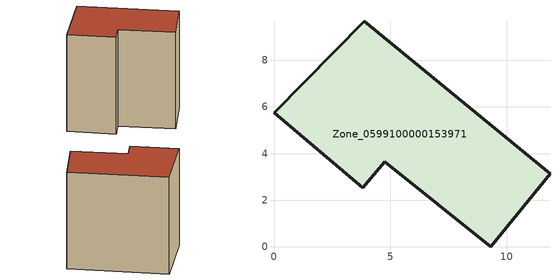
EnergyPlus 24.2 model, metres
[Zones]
Zone_0599100000153971
 floor ground (C_G): 0,5.75 3.87,9.68 11.86,3.12 9.31,0 4.76,3.64 3.82,2.54 z0
 wall outside (C_F): 3.87,9.68 0,5.75 3.82,2.54 4.76,3.64 9.31,0 11.86,3.12 3.87,9.68 z0:11.46
 roof outside (C_R): 11.86,3.12 3.87,9.68 0,5.75 3.82,2.54 4.76,3.64 9.31,0 z11.46
[BUILDING]
Pand.0599100000153971: North Axis=0; Terrain=City; Loads Convergence Tolerance Value=0.04; Temperature Convergence Tolerance Value=0.4; Solar Distribution=FullExterior; Maximum Number of Warmup Days=25; Minimum Number of Warmup Days=1
[Site:Location]
Rotterdam.The.Hague.AP_ZH_NLD Design_Conditions: Latitude=51.96; Longitude=4.45; Time Zone=1; Elevation=-4.5
[SITE:GROUNDTEMPERATURE:BUILDINGSURFACE]
18, 18, 18, 18, 18, 18, 18, 18, 18, 18, 18, 18
[MATERIAL] Thermal Absorptance=0.9; Solar Absorptance=0.7; Visible Absorptance=0.7
Name | Roughness | Thickness | Conductivity | Density | Specific Heat
G.TI.1946 | MediumSmooth | 0.15 | 1 | 540 | 1210
F.TI.1946 | Rough | 0.3 | 0.857143 | 1920 | 840
R.TI.1946 | MediumRough | 0.2 | 0.1 | 1500 | 1000
[CONSTRUCTION]
C_G: G.TI.1946
C_F: F.TI.1946
C_R: R.TI.1946
[ZONE]
Zone_0599100000153971: Type=1; Multiplier=1; Ceiling Height=Autocalculate; Volume=Autocalculate; Floor Area=autocalculate; Part of Total Floor Area=Yes
[ZONEINFILTRATION:DESIGNFLOWRATE]
Infil_Zone_0599100000153971: Zone or ZoneList or Space or SpaceList=Zone_0599100000153971; Schedule=AlwaysOn; Design Flow Rate Calculation Method=Flow/Area; Flow Rate per Floor Area=0.003; Constant Term Coefficient=1; Temperature Term Coefficient=0; Velocity Term Coefficient=0; Velocity Squared Term Coefficient=0
[HVACTEMPLATE:ZONE:IDEALLOADSAIRSYSTEM]
Zone_0599100000153971: Maximum Heating Supply Air Temperature=50; Minimum Cooling Supply Air Temperature=13; Maximum Heating Supply Air Humidity Ratio=0.0156; Minimum Cooling Supply Air Humidity Ratio=0.0077; Heating Limit=NoLimit; Cooling Limit=NoLimit; Dehumidification Control Type=ConstantSensibleHeatRatio; Cooling Sensible Heat Ratio=0.7; Dehumidification Setpoint=60; Humidification Control Type=None; Humidification Setpoint=30; Outdoor Air Method=None; Outdoor Air Flow Rate per Person=0.00944; Outdoor Air Flow Rate per Zone Floor Area=0; Outdoor Air Flow Rate per Zone=0; Demand Controlled Ventilation Type=None; Outdoor Air Economizer Type=NoEconomizer; Heat Recovery Type=None; Sensible Heat Recovery Effectiveness=0.7; Latent Heat Recovery Effectiveness=0.65
[ZONECONTROL:THERMOSTAT]
ThermostatControl_Zone_0599100000153971: Zone or ZoneList=Zone_0599100000153971; Control Type Schedule=DualSetpointControlType; Control 1=Thermostat_Zone_0599100000153971; Temperature Difference Between Cutout And Setpoint=0
[THERMOSTATSETPOINT:DUALSETPOINT]
Thermostat_Zone_0599100000153971: Heating Setpoint Temperature Schedule=HeatingSetpoint_Zone_0599100000153971; Cooling Setpoint Temperature Schedule=CoolingSetpoint_Zone_0599100000153971
[SCHEDULE:COMPACT]
HeatingSetpoint_Zone_0599100000153971: Through: 12/31, For: AllDays, Until: 24:00, 21
CoolingSetpoint_Zone_0599100000153971: Through: 12/31, For: AllDays, Until: 24:00, 24
DualSetpointControlType: Through: 12/31, For: AllDays, Until: 24:00, 4
AlwaysOn: Through: 12/31, For: AllDays, Until: 24:00, 1
